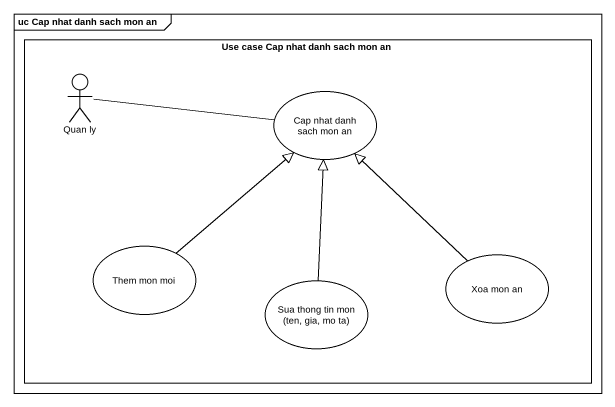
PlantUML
@startuml
mainframe uc Cap nhat danh sach mon an
rectangle "Use case Cap nhat danh sach mon an" as Use_case_Cap_nhat_danh_sach {
  actor "Quan ly" as Quan_ly
  usecase "Cap nhat danh sach mon an" as Cap_nhat_danh_sach_mon_an
  usecase "Them mon moi" as Them_mon_moi
  usecase "Sua thong tin mon (ten, gia, mo ta)" as Sua_thong_tin_mon_ten_gia
  usecase "Xoa mon an" as Xoa_mon_an
}
Quan_ly -right- Cap_nhat_danh_sach_mon_an
Them_mon_moi -up-|> Cap_nhat_danh_sach_mon_an
Sua_thong_tin_mon_ten_gia -up-|> Cap_nhat_danh_sach_mon_an
Xoa_mon_an -up-|> Cap_nhat_danh_sach_mon_an
@enduml
